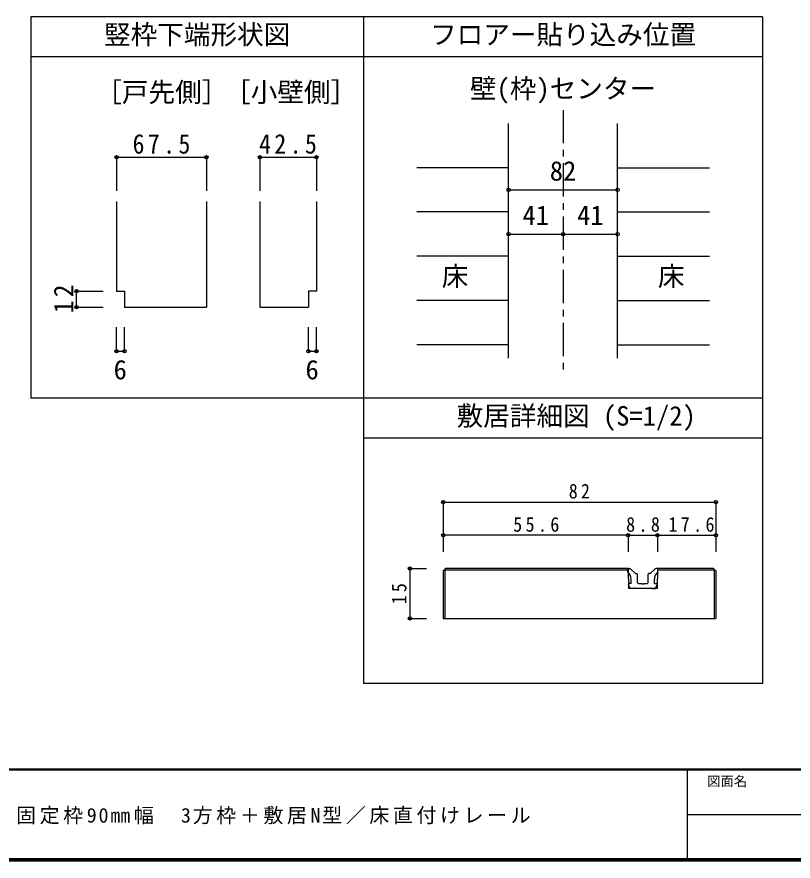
# Model space of a CAD drawing. Units: millimetres at full size, sheet at 1:5, with parts at other scales. Extents: x -973 to 977, y -718 to 696.
# Drawn here: x -502 to 81, y -701 to -66 of the extents above; entities that cross this region are included whole.
import ezdxf
from ezdxf.enums import TextEntityAlignment as Align

# ---------------------------------------------------------------- set-up
doc = ezdxf.new("R2010")
doc.units = ezdxf.units.MM
doc.header["$LTSCALE"] = 5
doc.header["$PDMODE"] = 32
doc.header["$PDSIZE"] = 2.5
doc.linetypes.add('CHAIN1', pattern=[8, 5, -1, 1, -1])
for name, color, linetype in [('0-0_補助線', 7, 'Continuous'), ('0-1_通り芯', 4, 'CHAIN1'), ('0-3_仕上げ', 2, 'Continuous'), ('0-4_枠', 3, 'Continuous'), ('0-A_文字', 7, 'Continuous'), ('0-B_寸法', 7, 'Continuous'), ('1-4_枠', 3, 'Continuous'), ('1-7_金物', 7, 'Continuous'), ('1-B_寸法', 7, 'Continuous'), ('F-1_枠', 6, 'Continuous'), ('F-A_文字', 7, 'Continuous')]:
    doc.layers.add(name, color=color, linetype=linetype)
doc.styles.add('ＭＳ ゴシック', font='')
doc.styles.get('ＭＳ ゴシック').set_extended_font_data('MS Gothic')

msp = doc.modelspace()

# ---------------------------------------------------------------- linework, layer by layer
at = {"layer": '0-0_補助線', "color": 4}
for p, q in [((-319.549, -171.965), (-277.049, -171.965)), ((-319.549, -171.965), (-319.549, -197.225)), ((-277.049, -171.965), (-277.049, -197.225))]:
    msp.add_line(p, q, dxfattribs=at)
at = {"layer": '0-0_補助線'}
for p in [(-319.549, -171.965), (-277.049, -171.965)]:
    msp.add_point(p, dxfattribs=at)
at = {"layer": '0-1_通り芯'}
msp.add_line((-91.68, -136.5), (-91.68, -333.007), dxfattribs=at)
at = {"layer": '0-3_仕上げ', "color": 4}
for p, q in [((-132.68, -179.801), (-201.68, -179.801)), ((-50.68, -179.801), (18.32, -179.801)), ((-132.68, -213.103), (-201.68, -213.103)), ((-50.68, -213.103), (18.32, -213.103)), ((-132.68, -246.404), (-201.68, -246.404)), ((-50.68, -246.404), (18.32, -246.404)), ((-132.68, -279.706), (-201.68, -279.706)), ((-50.68, -279.706), (18.32, -279.706)), ((-132.68, -313.007), (-201.68, -313.007)), ((-50.68, -313.007), (18.32, -313.007))]:
    msp.add_line(p, q, dxfattribs=at)
at = {"layer": '0-4_枠'}
for p, q in [((-132.68, -323.007), (-132.68, -146.5)), ((-50.68, -323.007), (-50.68, -146.5)), ((-359.775, -205.266), (-359.775, -284.515)), ((-319.549, -205.266), (-319.549, -284.515)), ((-277.049, -205.266), (-277.049, -272.515)), ((-283.049, -272.515), (-283.049, -284.515)), ((-277.049, -272.515), (-283.049, -272.515)), ((-319.549, -284.515), (-283.049, -284.515))]:
    msp.add_line(p, q, dxfattribs=at)
msp.add_lwpolyline([(-427.275, -205.266), (-427.275, -272.515), (-421.275, -272.515), (-421.275, -284.515), (-359.775, -284.515)], dxfattribs=at)
at = {"layer": '0-A_文字', "color": 3}
for p, q in [((58.32, -66.5), (-491.68, -66.5)), ((-491.68, -66.5), (-491.68, -353.007)), ((-241.68, -66.5), (-241.68, -567.5)), ((58.32, -96.5), (-491.68, -96.5)), ((58.32, -353.007), (-491.68, -353.007)), ((58.32, -383.007), (-241.68, -383.007))]:
    msp.add_line(p, q, dxfattribs=at)
msp.add_lwpolyline([(58.32, -66.5), (58.32, -567.5), (-241.68, -567.5)], dxfattribs=at)
at = {"layer": '0-B_寸法', "color": 4}
for p, q in [((-427.275, -171.965), (-427.275, -197.225)), ((-132.68, -196.452), (-50.68, -196.452)), ((-132.68, -229.753), (-50.68, -229.753)), ((-457.275, -284.515), (-457.275, -272.515)), ((-457.275, -272.515), (-437.275, -272.515)), ((-457.275, -284.515), (-437.275, -284.515)), ((-427.275, -317.715), (-427.275, -299.515)), ((-283.049, -317.715), (-283.049, -299.515))]:
    msp.add_line(p, q, dxfattribs=at)
for points in [[(-427.275, -171.965), (-359.775, -171.965), (-359.775, -197.225)], [(-427.275, -317.715), (-421.275, -317.715), (-421.275, -299.515)], [(-283.049, -317.715), (-277.049, -317.715), (-277.049, -299.515)]]:
    msp.add_lwpolyline(points, dxfattribs=at)
at = {"layer": '0-B_寸法'}
for p in [(-427.275, -171.965), (-359.775, -171.965), (-132.68, -196.452), (-50.68, -196.452), (-132.68, -229.753), (-91.68, -229.753), (-50.68, -229.753), (-457.275, -272.515), (-457.275, -284.515), (-427.275, -317.715), (-421.275, -317.715), (-283.049, -317.715), (-277.049, -317.715)]:
    msp.add_point(p, dxfattribs=at)
at = {"layer": '1-4_枠'}
for p, q in [((-180.001, -481.007), (-181.769, -482.775)), ((-42.769, -481.007), (-180.001, -481.007)), ((-20.769, -481.007), (-20.769, -488.507)), ((21.463, -481.007), (-20.769, -481.007)), ((21.463, -481.007), (23.231, -482.775)), ((-181.74, -482.775), (-181.74, -518.507)), ((-180.519, -482.257), (-180.519, -518.507)), ((-42.769, -482.257), (-180.519, -482.257)), ((21.981, -482.257), (-20.769, -482.257)), ((21.981, -482.257), (21.981, -518.507)), ((23.231, -482.775), (23.231, -518.507)), ((-21.019, -488.507), (-21.019, -496.007)), ((-21.019, -488.507), (-20.769, -488.507)), ((-21.019, -496.007), (-42.519, -496.007)), ((-181.769, -518.507), (23.231, -518.507))]:
    msp.add_line(p, q, dxfattribs=at)
msp.add_lwpolyline([(-42.769, -481.007), (-42.769, -488.507), (-42.519, -488.507), (-42.519, -496.007)], dxfattribs=at)
at = {"layer": '1-7_金物'}
for p, q in [((-37.614, -484.537), (-40.778, -481.373)), ((-25.924, -484.537), (-22.76, -481.373)), ((-20.519, -481.007), (-21.876, -481.007)), ((-20.519, -483.507), (-20.519, -481.007)), ((-37.083, -484.757), (-36.269, -484.757)), ((-35.769, -491.507), (-35.769, -485.257)), ((-27.769, -491.507), (-27.769, -485.257)), ((-26.455, -484.757), (-27.269, -484.757)), ((-40.519, -492.257), (-42.019, -492.257)), ((-40.519, -492.257), (-40.519, -489.097)), ((-35.019, -492.257), (-32.519, -492.257)), ((-32.519, -492.257), (-31.769, -493.007)), ((-31.769, -493.007), (-31.019, -492.257)), ((-31.019, -492.257), (-28.519, -492.257)), ((-23.019, -492.257), (-23.019, -489.097)), ((-23.019, -492.257), (-21.519, -492.257)), ((-22.269, -496.007), (-21.054, -492.941)), ((-26.019, -496.007), (-37.519, -496.007)), ((-25.519, -495.507), (-26.019, -496.007)), ((-25.019, -496.007), (-25.519, -495.507)), ((-25.019, -496.007), (-22.269, -496.007))]:
    msp.add_line(p, q, dxfattribs=at)
for points in [[(-43.019, -483.507), (-43.019, -481.007), (-41.662, -481.007)], [(-38.519, -496.007), (-41.269, -496.007), (-42.484, -492.941)], [(-38.519, -496.007), (-38.019, -495.507), (-37.519, -496.007)]]:
    msp.add_lwpolyline(points, dxfattribs=at)
for centre, radius, start, end in [((-41.662, -482.257), 1.25, 45, 90), ((-21.876, -482.257), 1.25, 90, 135), ((-48.019, -489.097), 7.5, 0, 48.19), ((-37.083, -484.007), 0.75, 225, 270), ((-36.269, -485.257), 0.5, 0, 90), ((-27.269, -485.257), 0.5, 90, 180), ((-26.455, -484.007), 0.75, 270, 315), ((-15.519, -489.097), 7.5, 131.81, 180), ((-42.019, -492.757), 0.5, 90, 201.616), ((-35.019, -491.507), 0.75, 180, 270), ((-28.519, -491.507), 0.75, 270, 0), ((-21.519, -492.757), 0.5, 338.384, 90)]:
    msp.add_arc(centre, radius, start, end, dxfattribs=at)
at = {"layer": '1-B_寸法', "color": 4}
for p, q in [((-181.769, -431.007), (-181.769, -456.007)), ((-42.769, -456.007), (-181.769, -456.007)), ((-181.769, -456.007), (-181.769, -468.507)), ((-42.769, -456.007), (-20.769, -456.007)), ((-42.769, -456.007), (-42.769, -468.507)), ((-20.769, -456.007), (23.231, -456.007)), ((-20.769, -456.007), (-20.769, -468.507)), ((23.231, -456.007), (23.231, -468.507)), ((-206.769, -481.007), (-194.269, -481.007)), ((-206.769, -481.007), (-206.769, -518.507)), ((-206.769, -518.507), (-194.269, -518.507))]:
    msp.add_line(p, q, dxfattribs=at)
msp.add_lwpolyline([(-181.769, -431.007), (23.231, -431.007), (23.231, -456.007)], dxfattribs=at)
at = {"layer": '1-B_寸法'}
for p in [(-181.769, -431.007), (23.231, -431.007), (-181.769, -456.007), (-42.769, -456.007), (-20.769, -456.007), (23.231, -456.007), (-206.769, -481.007), (-206.769, -518.507)]:
    msp.add_point(p, dxfattribs=at)
at = {"layer": 'F-1_枠'}
for p, q in [((976.653, -631.667), (-973.347, -631.667)), ((976.653, -632.5), (-973.347, -632.5)), ((1.653, -632.5), (1.653, -699.167)), ((1.653, -665.833), (974.986, -665.834)), ((976.653, -699.167), (-973.347, -699.167)), ((976.653, -700), (-973.347, -700)), ((976.653, -700.833), (-973.347, -700.833))]:
    msp.add_line(p, q, dxfattribs=at)

# ---------------------------------------------------------------- texts
at = {"layer": '0-0_補助線', "style": 'ＭＳ ゴシック'}
for s, p in [('［戸先側］', (-443.245, -134.785)), ('［小壁側］', (-346.425, -134.785))]:
    msp.add_text(s, height=14.66, dxfattribs=at).set_placement(p, align=Align.BOTTOM_LEFT)
at = {"layer": '0-0_補助線', "insert": (-320.174, -169.465), "char_height": 14.66, "attachment_point": 7, "style": 'ＭＳ ゴシック'}
msp.add_mtext('\\T1.28;\\W0.9;42.5', dxfattribs=at)
at = {"layer": '0-A_文字', "style": 'ＭＳ ゴシック'}
for s, p in [('竪枠下端形状図', (-436.68, -91.5)), ('フロアー貼り込み位置', (-191.68, -91.5)), ('壁(枠)センター', (-161.68, -132.091)), ('床', (-182.93, -273.055)), ('床', (-20.43, -273.055)), ('敷居詳細図 (S=1/2)', (-171.68, -378.007))]:
    msp.add_text(s, height=14.66, dxfattribs=at).set_placement(p, align=Align.BOTTOM_LEFT)
at = {"layer": '0-B_寸法', "style": 'ＭＳ ゴシック'}
for s, p in [('82', (-101.68, -193.952)), ('41', (-122.18, -227.253)), ('41', (-81.18, -227.253)), ('6', (-429.496, -343.289)), ('6', (-285.27, -343.289))]:
    msp.add_text(s, height=14.66, dxfattribs=at).set_placement(p, align=Align.BOTTOM_LEFT)
at = {"layer": '0-B_寸法', "insert": (-415.242, -169.465), "char_height": 14.66, "attachment_point": 7, "style": 'ＭＳ ゴシック'}
msp.add_mtext('\\T1.28;\\W0.9;67.5', dxfattribs=at)
at = {"layer": '0-B_寸法', "insert": (-459.775, -289.14), "char_height": 14.66, "attachment_point": 7, "rotation": 90, "style": 'ＭＳ ゴシック'}
msp.add_mtext('\\T1.27;\\W0.95;12', dxfattribs=at)
at = {"layer": '1-B_寸法', "char_height": 11, "attachment_point": 7, "style": 'ＭＳ ゴシック'}
for s, insert in [('\\T1.36;\\W0.9;82', (-87.394, -428.507)), ('\\T1.38;\\W0.9;55.6', (-129.144, -453.507)), ('\\T1.38;\\W0.9;8.8', (-44.269, -453.507)), ('\\T1.38;\\W0.9;17.6', (-12.512, -453.507))]:
    msp.add_mtext(s, dxfattribs=dict(at, insert=insert))
at = {"layer": '1-B_寸法', "insert": (-209.269, -507.882), "char_height": 11, "attachment_point": 7, "rotation": 90, "style": 'ＭＳ ゴシック'}
msp.add_mtext('\\T1.36;\\W0.9;15', dxfattribs=at)
at = {"layer": 'F-A_文字', "style": 'ＭＳ ゴシック'}
msp.add_text('図面名', height=7.331, dxfattribs=at).set_placement((16.653, -646.667), align=Align.BOTTOM_LEFT)
at = {"layer": 'F-A_文字', "insert": (-847.938, -673.333), "char_height": 11, "attachment_point": 7, "style": 'ＭＳ ゴシック'}
msp.add_mtext('\\T1.18;ドレタス\u3000H24引き分け戸（レールタイプ）固定枠90㎜幅\u30003方枠＋敷居N型／床直付けレール', dxfattribs=at)

doc.saveas('drawing.dxf')
